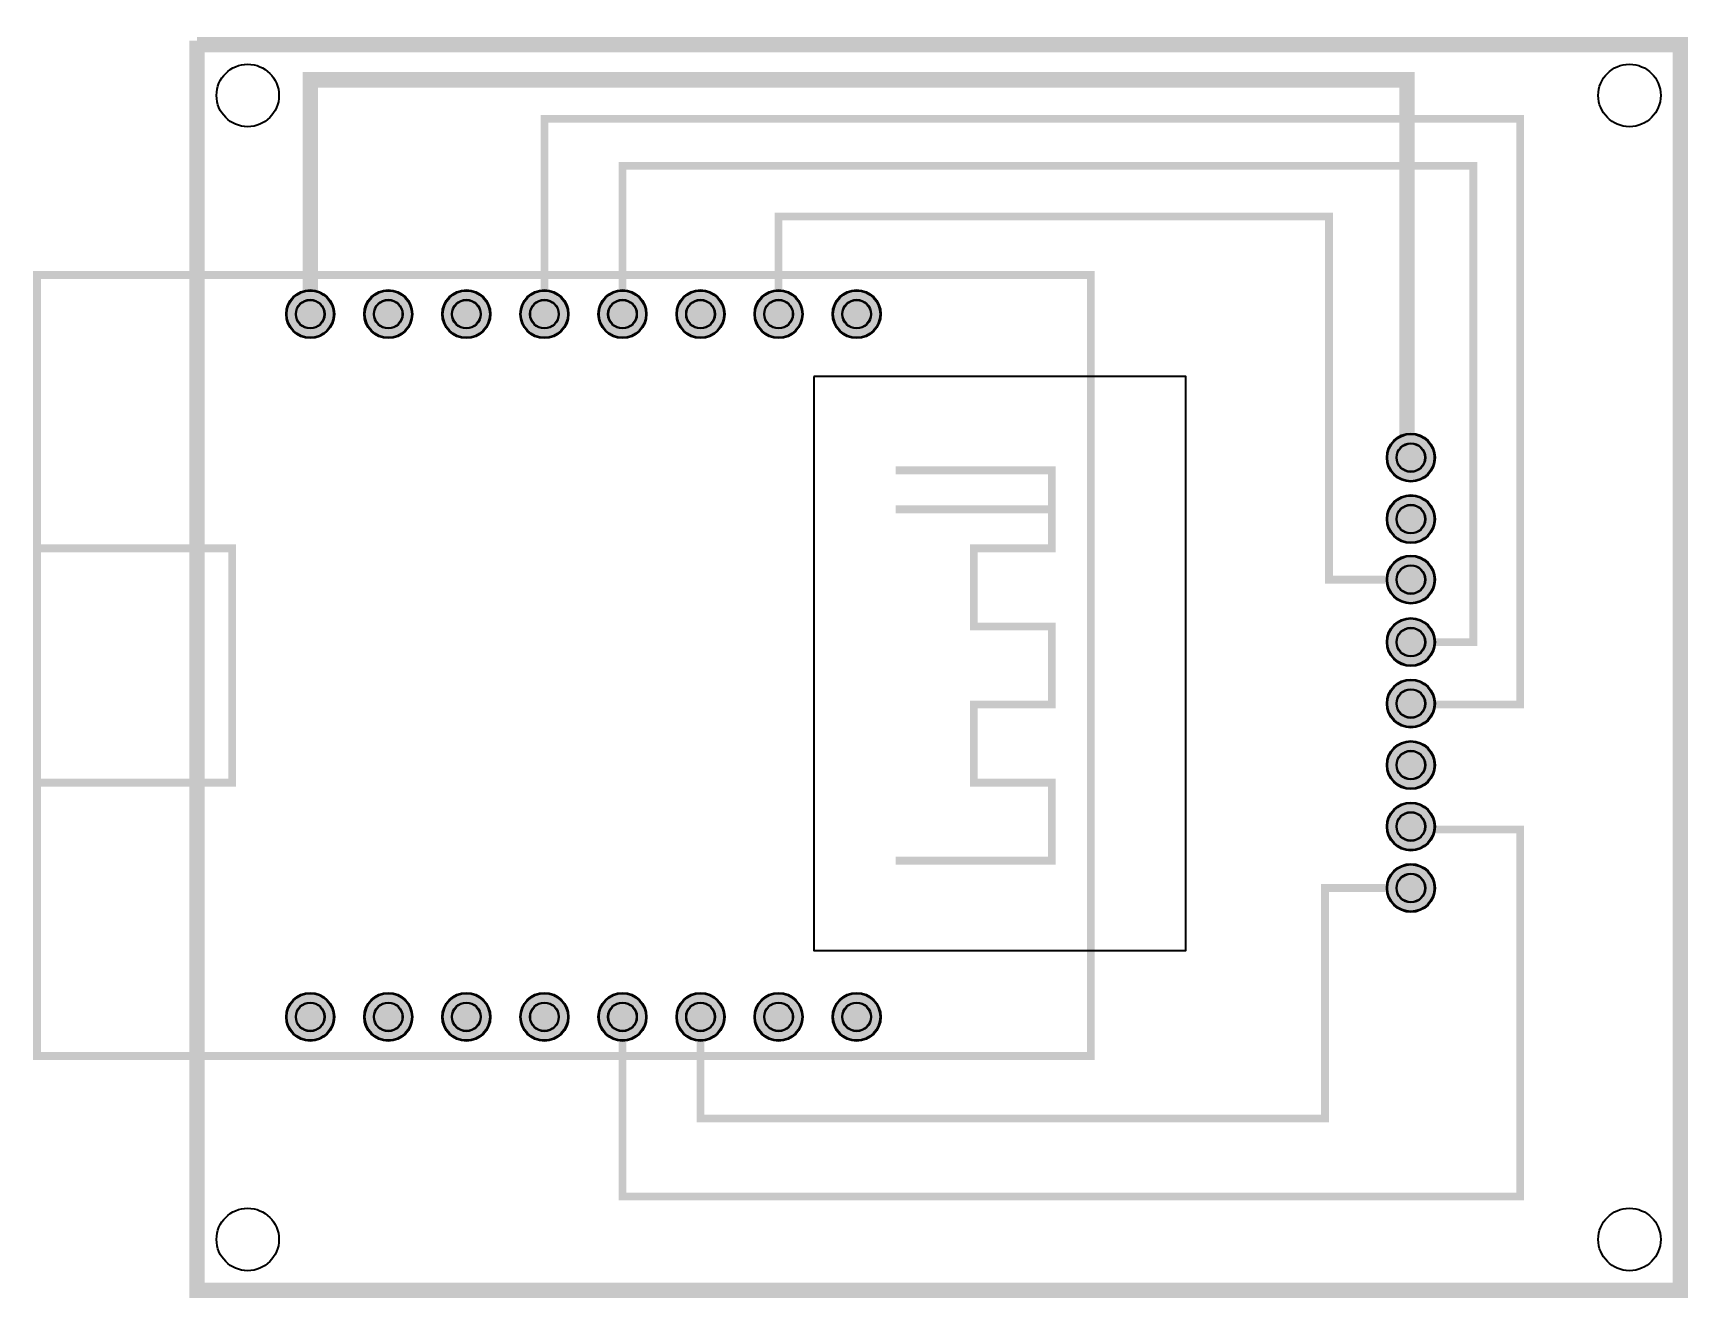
# Model space of a CAD drawing. Header units: millimetres. Extents: x 7.5 to 61.3, y 35.9 to 77.1.
import ezdxf

# ---------------------------------------------------------------- set-up
doc = ezdxf.new("R2010")
doc.units = ezdxf.units.MM
for name, color, linetype, true_color in [('BoardOutLine', 7, 'Continuous', 0xff00ff), ('BottomLayer', 7, 'Continuous', 0x0000ff), ('BottomSolderMaskLayer', 7, 'Continuous', 0xaa00ff), ('Multi-Layer', 7, 'Continuous', 0xc0c0c0), ('TopLayer', 7, 'Continuous', 0xff0000), ('TopSilkLayer', 7, 'Continuous', 0xffcc00), ('TopSolderMaskLayer', 7, 'Continuous', 0x800080)]:
    doc.layers.add(name, color=color, linetype=linetype, true_color=true_color)

msp = doc.modelspace()

# ---------------------------------------------------------------- hatches: boundary and pattern name
at = {"layer": 'BottomSolderMaskLayer'}
for points in [[(15.723, 67.945, 1), (17.297, 67.945, 1)], [(18.263, 67.945, 1), (19.837, 67.945, 1)], [(20.803, 67.945, 1), (22.377, 67.945, 1)], [(23.343, 67.945, 1), (24.917, 67.945, 1)], [(25.883, 67.945, 1), (27.457, 67.945, 1)], [(28.423, 67.945, 1), (29.997, 67.945, 1)], [(30.963, 67.945, 1), (32.537, 67.945, 1)], [(33.503, 67.945, 1), (35.077, 67.945, 1)], [(51.537, 63.277, 1), (53.112, 63.277, 1)], [(51.537, 61.277, 1), (53.112, 61.277, 1)], [(51.537, 59.309, 1), (53.112, 59.309, 1)], [(51.537, 57.277, 1), (53.112, 57.277, 1)], [(51.537, 55.277, 1), (53.112, 55.277, 1)], [(51.537, 53.277, 1), (53.112, 53.277, 1)], [(51.537, 51.277, 1), (53.112, 51.277, 1)], [(51.537, 49.277, 1), (53.112, 49.277, 1)], [(15.723, 45.085, 1), (17.297, 45.085, 1)], [(18.263, 45.085, 1), (19.837, 45.085, 1)], [(20.803, 45.085, 1), (22.377, 45.085, 1)], [(23.343, 45.085, 1), (24.917, 45.085, 1)], [(25.883, 45.085, 1), (27.457, 45.085, 1)], [(28.423, 45.085, 1), (29.997, 45.085, 1)], [(30.963, 45.085, 1), (32.537, 45.085, 1)], [(33.503, 45.085, 1), (35.077, 45.085, 1)]]:
    msp.add_hatch(color=256, dxfattribs=at).paths.add_polyline_path(points)
at = {"layer": 'Multi-Layer'}
for points in [[(15.748, 67.945, 1), (17.272, 67.945, 1)], [(18.288, 67.945, 1), (19.812, 67.945, 1)], [(20.828, 67.945, 1), (22.352, 67.945, 1)], [(23.368, 67.945, 1), (24.892, 67.945, 1)], [(25.908, 67.945, 1), (27.432, 67.945, 1)], [(28.448, 67.945, 1), (29.972, 67.945, 1)], [(30.988, 67.945, 1), (32.512, 67.945, 1)], [(33.528, 67.945, 1), (35.052, 67.945, 1)], [(51.562, 63.277, 1), (53.086, 63.277, 1)], [(51.562, 61.277, 1), (53.086, 61.277, 1)], [(51.562, 59.309, 1), (53.086, 59.309, 1)], [(51.562, 57.277, 1), (53.086, 57.277, 1)], [(51.562, 55.277, 1), (53.086, 55.277, 1)], [(51.562, 53.277, 1), (53.086, 53.277, 1)], [(51.562, 51.277, 1), (53.086, 51.277, 1)], [(51.562, 49.277, 1), (53.086, 49.277, 1)], [(15.748, 45.085, 1), (17.272, 45.085, 1)], [(18.288, 45.085, 1), (19.812, 45.085, 1)], [(20.828, 45.085, 1), (22.352, 45.085, 1)], [(23.368, 45.085, 1), (24.892, 45.085, 1)], [(25.908, 45.085, 1), (27.432, 45.085, 1)], [(28.448, 45.085, 1), (29.972, 45.085, 1)], [(30.988, 45.085, 1), (32.512, 45.085, 1)], [(33.528, 45.085, 1), (35.052, 45.085, 1)]]:
    msp.add_hatch(color=256, dxfattribs=at).paths.add_polyline_path(points)
at = {"layer": 'TopSolderMaskLayer'}
for points in [[(15.723, 67.945, 1), (17.297, 67.945, 1)], [(18.263, 67.945, 1), (19.837, 67.945, 1)], [(20.803, 67.945, 1), (22.377, 67.945, 1)], [(23.343, 67.945, 1), (24.917, 67.945, 1)], [(25.883, 67.945, 1), (27.457, 67.945, 1)], [(28.423, 67.945, 1), (29.997, 67.945, 1)], [(30.963, 67.945, 1), (32.537, 67.945, 1)], [(33.503, 67.945, 1), (35.077, 67.945, 1)], [(51.537, 63.277, 1), (53.112, 63.277, 1)], [(51.537, 61.277, 1), (53.112, 61.277, 1)], [(51.537, 59.309, 1), (53.112, 59.309, 1)], [(51.537, 57.277, 1), (53.112, 57.277, 1)], [(51.537, 55.277, 1), (53.112, 55.277, 1)], [(51.537, 53.277, 1), (53.112, 53.277, 1)], [(51.537, 51.277, 1), (53.112, 51.277, 1)], [(51.537, 49.277, 1), (53.112, 49.277, 1)], [(15.723, 45.085, 1), (17.297, 45.085, 1)], [(18.263, 45.085, 1), (19.837, 45.085, 1)], [(20.803, 45.085, 1), (22.377, 45.085, 1)], [(23.343, 45.085, 1), (24.917, 45.085, 1)], [(25.883, 45.085, 1), (27.457, 45.085, 1)], [(28.423, 45.085, 1), (29.997, 45.085, 1)], [(30.963, 45.085, 1), (32.537, 45.085, 1)], [(33.503, 45.085, 1), (35.077, 45.085, 1)]]:
    msp.add_hatch(color=256, dxfattribs=at).paths.add_polyline_path(points)

# ---------------------------------------------------------------- linework, layer by layer
at = {"layer": 'BoardOutLine', "const_width": 0.5}
msp.add_lwpolyline([(12.827, 76.835), (12.827, 36.195), (61.087, 36.195), (61.087, 76.708), (12.827, 76.708)], dxfattribs=at)
at = {"layer": 'BottomLayer', "const_width": 0.254}
for points in [[(24.13, 67.945), (24.13, 74.295), (55.88, 74.295), (55.88, 55.245), (52.356, 55.245), (52.324, 55.277)], [(26.67, 67.945), (26.67, 72.771), (54.356, 72.771), (54.356, 57.277), (52.324, 57.277)], [(31.75, 67.945), (31.75, 71.12), (49.657, 71.12), (49.657, 59.309), (52.324, 59.309)], [(26.67, 45.085), (26.67, 39.243), (55.88, 39.243), (55.88, 51.181), (52.42, 51.181), (52.324, 51.277)], [(29.21, 45.085), (29.21, 41.783), (49.53, 41.783), (49.53, 49.276), (52.324, 49.276)]]:
    msp.add_lwpolyline(points, dxfattribs=at)
at = {"layer": 'BottomLayer'}
msp.add_lwpolyline([(32.893, 65.913), (32.893, 47.244), (45, 47.244), (45, 65.913)], close=True, dxfattribs=at)
at = {"layer": 'BottomSolderMaskLayer'}
for centre, radius in [((16.51, 67.945), 0.787), ((16.51, 67.945), 0.472), ((19.05, 67.945), 0.787), ((19.05, 67.945), 0.472), ((21.59, 67.945), 0.787), ((21.59, 67.945), 0.472), ((24.13, 67.945), 0.787), ((24.13, 67.945), 0.472), ((26.67, 67.945), 0.787), ((26.67, 67.945), 0.472), ((29.21, 67.945), 0.787), ((29.21, 67.945), 0.472), ((31.75, 67.945), 0.787), ((31.75, 67.945), 0.472), ((34.29, 67.945), 0.787), ((34.29, 67.945), 0.472), ((52.324, 63.277), 0.787), ((52.324, 63.277), 0.472), ((52.324, 61.277), 0.787), ((52.324, 61.277), 0.472), ((52.324, 59.309), 0.787), ((52.324, 59.309), 0.472), ((52.324, 57.277), 0.787), ((52.324, 57.277), 0.472), ((52.324, 55.277), 0.787), ((52.324, 55.277), 0.472), ((52.324, 53.277), 0.787), ((52.324, 53.277), 0.472), ((52.324, 51.277), 0.787), ((52.324, 51.277), 0.472), ((52.324, 49.277), 0.787), ((52.324, 49.277), 0.472), ((16.51, 45.085), 0.787), ((19.05, 45.085), 0.787), ((21.59, 45.085), 0.787), ((24.13, 45.085), 0.787), ((26.67, 45.085), 0.787), ((29.21, 45.085), 0.787), ((31.75, 45.085), 0.787), ((34.29, 45.085), 0.787), ((16.51, 45.085), 0.472), ((19.05, 45.085), 0.472), ((21.59, 45.085), 0.472), ((24.13, 45.085), 0.472), ((26.67, 45.085), 0.472), ((29.21, 45.085), 0.472), ((31.75, 45.085), 0.472), ((34.29, 45.085), 0.472)]:
    msp.add_circle(centre, radius, dxfattribs=at)
at = {"layer": 'Multi-Layer'}
for centre, radius in [((14.478, 75.057), 1.016), ((59.436, 75.057), 1.016), ((16.51, 67.945), 0.762), ((16.51, 67.945), 0.457), ((19.05, 67.945), 0.762), ((19.05, 67.945), 0.457), ((21.59, 67.945), 0.762), ((21.59, 67.945), 0.457), ((24.13, 67.945), 0.762), ((24.13, 67.945), 0.457), ((26.67, 67.945), 0.762), ((26.67, 67.945), 0.457), ((29.21, 67.945), 0.762), ((29.21, 67.945), 0.457), ((31.75, 67.945), 0.762), ((31.75, 67.945), 0.457), ((34.29, 67.945), 0.762), ((34.29, 67.945), 0.457), ((52.324, 63.277), 0.762), ((52.324, 63.277), 0.457), ((52.324, 61.277), 0.762), ((52.324, 61.277), 0.457), ((52.324, 59.309), 0.762), ((52.324, 59.309), 0.457), ((52.324, 57.277), 0.762), ((52.324, 57.277), 0.457), ((52.324, 55.277), 0.762), ((52.324, 55.277), 0.457), ((52.324, 53.277), 0.762), ((52.324, 53.277), 0.457), ((52.324, 51.277), 0.762), ((52.324, 51.277), 0.457), ((52.324, 49.277), 0.762), ((52.324, 49.277), 0.457), ((16.51, 45.085), 0.762), ((19.05, 45.085), 0.762), ((21.59, 45.085), 0.762), ((24.13, 45.085), 0.762), ((26.67, 45.085), 0.762), ((29.21, 45.085), 0.762), ((31.75, 45.085), 0.762), ((34.29, 45.085), 0.762), ((16.51, 45.085), 0.457), ((19.05, 45.085), 0.457), ((21.59, 45.085), 0.457), ((24.13, 45.085), 0.457), ((26.67, 45.085), 0.457), ((29.21, 45.085), 0.457), ((31.75, 45.085), 0.457), ((34.29, 45.085), 0.457), ((14.478, 37.846), 1.016), ((59.436, 37.846), 1.016)]:
    msp.add_circle(centre, radius, dxfattribs=at)
at = {"layer": 'TopLayer'}
for points, const_width in [([(16.51, 67.945), (16.51, 75.565), (52.197, 75.565), (52.197, 63.404), (52.324, 63.277)], 0.5), ([(35.56, 62.865), (40.64, 62.865), (40.64, 61.595), (40.64, 60.325), (38.1, 60.325), (38.1, 57.785), (40.64, 57.785), (40.64, 55.245), (38.1, 55.245), (38.1, 52.705), (40.64, 52.705), (40.64, 50.165), (35.56, 50.165)], 0.254), ([(40.64, 61.595), (35.56, 61.595)], 0.254)]:
    msp.add_lwpolyline(points, dxfattribs=dict(at, const_width=const_width))
msp.add_lwpolyline([(32.893, 65.913), (32.893, 47.244), (45, 47.244), (45, 65.913)], close=True, dxfattribs=at)
msp.add_lwpolyline([(32.893, 65.913), (32.893, 47.244), (45, 47.244), (45, 65.913)], close=True, dxfattribs=at)
msp.add_lwpolyline([(32.893, 65.913), (32.893, 47.244), (45, 47.244), (45, 65.913)], close=True, dxfattribs=at)
at = {"layer": 'TopSilkLayer', "const_width": 0.254}
for points in [[(41.91, 69.215), (41.91, 43.815), (7.62, 43.815), (7.62, 69.215), (41.91, 69.215)], [(13.97, 60.325), (13.97, 52.705), (7.62, 52.705), (7.62, 60.325), (13.97, 60.325)]]:
    msp.add_lwpolyline(points, close=True, dxfattribs=at)
at = {"layer": 'TopSolderMaskLayer'}
for centre, radius in [((16.51, 67.945), 0.787), ((16.51, 67.945), 0.472), ((19.05, 67.945), 0.787), ((19.05, 67.945), 0.472), ((21.59, 67.945), 0.787), ((21.59, 67.945), 0.472), ((24.13, 67.945), 0.787), ((24.13, 67.945), 0.472), ((26.67, 67.945), 0.787), ((26.67, 67.945), 0.472), ((29.21, 67.945), 0.787), ((29.21, 67.945), 0.472), ((31.75, 67.945), 0.787), ((31.75, 67.945), 0.472), ((34.29, 67.945), 0.787), ((34.29, 67.945), 0.472), ((52.324, 63.277), 0.787), ((52.324, 63.277), 0.472), ((52.324, 61.277), 0.787), ((52.324, 61.277), 0.472), ((52.324, 59.309), 0.787), ((52.324, 59.309), 0.472), ((52.324, 57.277), 0.787), ((52.324, 57.277), 0.472), ((52.324, 55.277), 0.787), ((52.324, 55.277), 0.472), ((52.324, 53.277), 0.787), ((52.324, 53.277), 0.472), ((52.324, 51.277), 0.787), ((52.324, 51.277), 0.472), ((52.324, 49.277), 0.787), ((52.324, 49.277), 0.472), ((16.51, 45.085), 0.787), ((19.05, 45.085), 0.787), ((21.59, 45.085), 0.787), ((24.13, 45.085), 0.787), ((26.67, 45.085), 0.787), ((29.21, 45.085), 0.787), ((31.75, 45.085), 0.787), ((34.29, 45.085), 0.787), ((16.51, 45.085), 0.472), ((19.05, 45.085), 0.472), ((21.59, 45.085), 0.472), ((24.13, 45.085), 0.472), ((26.67, 45.085), 0.472), ((29.21, 45.085), 0.472), ((31.75, 45.085), 0.472), ((34.29, 45.085), 0.472)]:
    msp.add_circle(centre, radius, dxfattribs=at)

doc.saveas('drawing.dxf')
